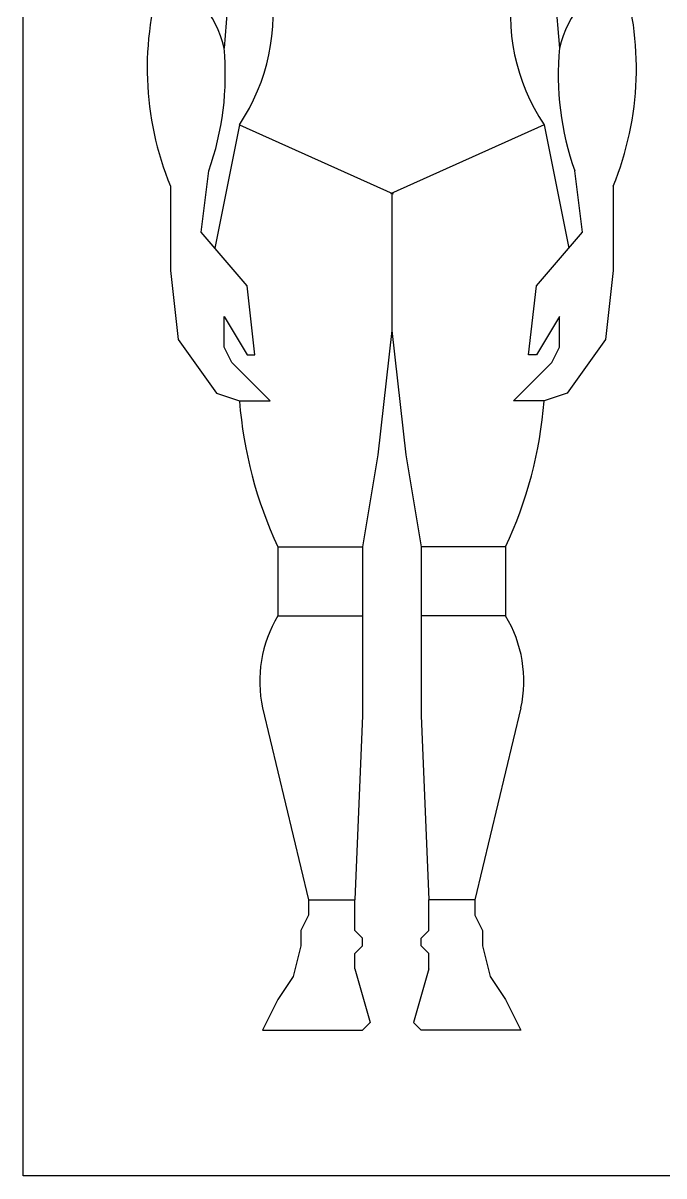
# Model space of a CAD drawing. Header units: inches. Extents: x 9936 to 27102, y -2774 to 11910.
# Drawn here: x 10348 to 11065, y 5355 to 6645 of the extents above; entities that cross this region are included whole.
import ezdxf

# ---------------------------------------------------------------- set-up
doc = ezdxf.new("R2010")
doc.units = ezdxf.units.IN
doc.header["$MEASUREMENT"] = 0
doc.layers.add('COTA', color=7, linetype='Continuous')

# ---------------------------------------------------------------- blocks, each defined once
blk = doc.blocks.new('A$C4D5502E0')
for p, q in [((658.2, 1296.1), (643.2, 1110.1)), ((1007, 1296.1), (1021.9, 1110.1)), ((660.6, 1023.4), (632.7, 883.9)), ((660.6, 1023.4), (834, 945.4)), ((1004.6, 1023.4), (831.1, 945.4)), ((1004.6, 1023.4), (1032.5, 883.9)), ((832.6, 946), (832.6, 790.7)), ((832.6, 946), (832.6, 790.7)), ((832.6, 790.7), (816.7, 650.5)), ((832.6, 790.7), (848.4, 650.5)), ((816.7, 650.5), (799.4, 546.4)), ((848.4, 650.5), (865.8, 546.4)), ((703.9, 546.4), (703.9, 468.3)), ((703.9, 546.4), (799.4, 546.4)), ((799.4, 546.4), (799.4, 441.1)), ((961.2, 546.4), (865.8, 546.4)), ((865.8, 546.4), (865.8, 441.1)), ((961.2, 546.4), (961.2, 468.3)), ((703.9, 468.3), (799.4, 468.3)), ((961.2, 468.3), (865.8, 468.3)), ((686.6, 364.3), (738.6, 147.4)), ((978.5, 364.3), (926.5, 147.4)), ((738.6, 147.4), (790.7, 147.4)), ((790.7, 112.7), (790.7, 147.4)), ((874.5, 112.7), (874.5, 147.4)), ((926.5, 147.4), (874.5, 147.4)), ((799.4, 104.1), (790.7, 112.7)), ((865.8, 104.1), (874.5, 112.7)), ((790.7, 86.7), (799.4, 95.4)), ((799.4, 95.4), (799.4, 104.1)), ((865.8, 95.4), (865.8, 104.1)), ((874.5, 86.7), (865.8, 95.4)), ((790.7, 69.4), (790.7, 86.7)), ((874.5, 69.4), (874.5, 86.7)), ((703.9, 34.7), (686.6, 0)), ((961.2, 34.7), (978.5, 0)), ((686.6, 0), (799.4, 0)), ((978.5, 0), (865.8, 0))]:
    blk.add_line(p, q)
at = {"color": 7}
blk.add_line((832.6, 946), (832.6, 790.7), dxfattribs=at)
for points in [[(582.5, 954), (582.5, 858.6), (591.2, 780.6), (634.6, 719.9), (660.6, 711.2), (695.3, 711.2), (651.9, 754.6), (643.2, 771.9), (643.2, 806.6), (669.3, 763.2), (677.9, 763.2), (669.3, 841.3), (617.2, 902), (625.9, 971.4)], [(1082.6, 954), (1082.6, 858.6), (1073.9, 780.6), (1030.6, 719.9), (1004.6, 711.2), (969.9, 711.2), (1013.2, 754.6), (1021.9, 771.9), (1021.9, 806.6), (995.9, 763.2), (987.2, 763.2), (995.9, 841.3), (1047.9, 902), (1039.3, 971.4)], [(799.4, 468.3), (799.4, 355.6), (790.7, 147.4)], [(865.8, 468.3), (865.8, 355.6), (874.5, 147.4)], [(738.6, 147.4), (738.6, 130.1), (730, 112.7), (730, 95.4), (721.3, 60.7), (703.9, 34.7)], [(926.5, 147.4), (926.5, 130.1), (935.2, 112.7), (935.2, 95.4), (943.8, 60.7), (961.2, 34.7)], [(790.7, 69.4), (808, 8.7), (799.4, 0)], [(874.5, 69.4), (857.1, 8.7), (865.8, 0)]]:
    blk.add_lwpolyline(points)
for centre, radius, start, end in [((907.8, 1087.2), 351.5, 161.8205, 202.2703), ((514.6, 1078.3), 132.5, 13.8847, 63.4349), ((471.9, 1149.2), 226.7, 326.3099, 9.9128), ((1193.2, 1149.2), 226.7, 170.0872, 213.6901), ((1150.6, 1078.3), 132.5, 116.5651, 166.1153), ((757.4, 1087.2), 351.5, 337.7297, 18.1795), ((322.3, 1079.8), 322.3, 340.3462, 5.4038), ((1342.8, 1079.8), 322.3, 174.5962, 199.6538), ((1135.4, 748), 476.3, 184.4387, 205.0484), ((529.7, 748), 476.3, 334.9516, 355.5613), ((825.4, 394.6), 142, 148.7363, 192.3391), ((839.8, 394.6), 142, 347.6609, 31.2637)]:
    blk.add_arc(centre, radius, start, end)

msp = doc.modelspace()

# ---------------------------------------------------------------- linework, layer by layer
at = {"layer": 'COTA'}
msp.add_lwpolyline([(10347.941, 8562.927), (14398.768, 8562.927), (14398.768, 5355), (10347.941, 5355)], close=True, dxfattribs=at)

# ---------------------------------------------------------------- block references
at = {"xscale": 0.99, "yscale": 0.99, "zscale": 0.99}
msp.add_blockref('A$C4D5502E0', (9936, 5517.982), dxfattribs=at)

doc.saveas('drawing.dxf')
